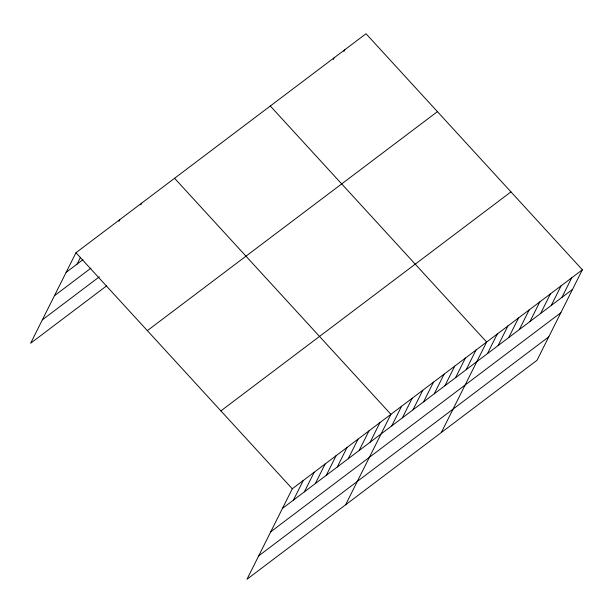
<?xml version="1.0" encoding="UTF-8"?>
<svg xmlns="http://www.w3.org/2000/svg" width="613" height="613" viewBox="0 0 613 613"><rect width="100%" height="100%" fill="white"/><g stroke="black" fill="none" stroke-linecap="round" stroke-linejoin="round"><path stroke-width="0.92" d="M582.35 269.774L292.286 488.783L246.978 579.262L537.042 360.26L582.35 269.774L366.022 33.738L75.958 252.74L30.65 343.226L106.624 285.857M77.1 264.073L80.518 257.253M118.937 221.354L119.788 219.653M140.852 204.811L141.703 203.102M333.265 59.538L334.116 57.829M343.901 51.507L344.751 49.799M293.428 500.108L303.243 480.508M304.385 491.841L314.201 472.232M315.343 483.565L325.158 463.957M326.3 475.29L336.116 455.689M337.257 467.022L347.073 447.413M348.215 458.746L358.038 439.138M359.172 450.471L368.995 430.87M370.129 442.195L379.953 422.595M345.602 504.798L390.91 414.319L174.582 178.283M391.73 425.897L401.546 406.289M402.366 417.867L412.181 398.258M413.001 409.836L422.817 390.228M423.637 401.806L433.452 382.198M434.272 393.776L444.088 374.168M444.908 385.746L454.723 366.137M455.543 377.715L465.359 358.107M466.179 369.685L475.995 350.077M441.322 432.525L486.63 342.046L270.302 106.011M487.45 353.624L497.266 334.016M498.085 345.594L507.901 325.986M508.721 337.564L518.537 317.955M519.357 329.533L529.172 309.925M529.992 321.503L539.808 301.895M540.628 313.473L550.443 293.865M551.263 305.443L561.079 285.834M561.899 297.412L571.714 277.804M66.143 272.348L82.947 259.659M54.427 295.734L90.954 268.157M42.366 319.833L99.344 276.815M147.35 330.637L437.414 111.635M220.895 410.886L510.958 191.884M282.47 508.384L572.534 289.382M270.754 531.778L560.818 312.768M258.694 555.868L548.75 336.866M75.958 252.74L292.286 488.783"/></g></svg>
